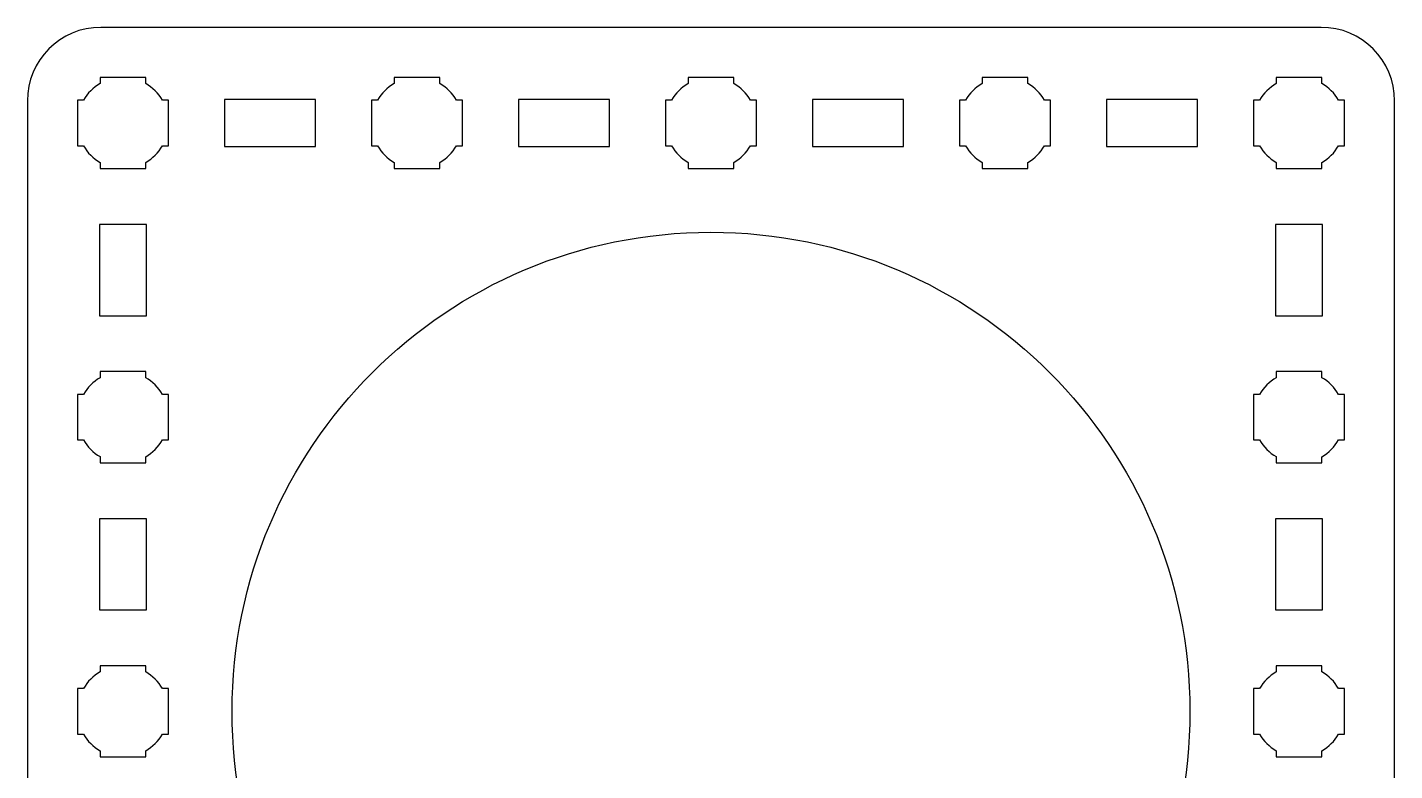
# Model space of a CAD drawing. Extents: x -302 to -108, y -176 to -2.
# Drawn here: x -201.5 to -108.5, y -52.5 to -2 of the extents above; entities that cross this region are included whole.
import ezdxf

# ---------------------------------------------------------------- set-up
doc = ezdxf.new("R2010")
doc.units = 0
doc.header["$MEASUREMENT"] = 0
doc.layers.add('LAYER_1', color=7, linetype='CONTINUOUS')

msp = doc.modelspace()

# ---------------------------------------------------------------- linework, layer by layer
at = {"layer": 'LAYER_1'}
msp.add_ellipse((-155.0001, -48.5001), major_axis=(0, 32.575), ratio=1, dxfattribs=at)
for points, knots in [([(-196.4995, -1.9995), (-196.4995, -1.9995), (-113.5005, -1.9995), (-113.5005, -1.9995), (-113.5005, -1.9995), (-110.7305, -1.9995), (-108.4995, -4.2305), (-108.4995, -7.0005), (-108.4995, -7.0005), (-108.4995, -7.0005), (-108.4995, -89.9995), (-108.4995, -89.9995), (-108.4995, -89.9995), (-108.4995, -92.7695), (-110.7305, -95.0005), (-113.5005, -95.0005), (-113.5005, -95.0005), (-113.5005, -95.0005), (-196.4995, -95.0005), (-196.4995, -95.0005), (-196.4995, -95.0005), (-199.2695, -95.0005), (-201.5005, -92.7695), (-201.5005, -89.9995), (-201.5005, -89.9995), (-201.5005, -89.9995), (-201.5005, -7.0005), (-201.5005, -7.0005), (-201.5005, -7.0005), (-201.5005, -4.2305), (-199.2695, -1.9995), (-196.4995, -1.9995)], [0, 0, 0, 0, 0.125, 0.125, 0.125, 0.125, 0.25, 0.25, 0.25, 0.25, 0.375, 0.375, 0.375, 0.375, 0.5, 0.5, 0.5, 0.5, 0.625, 0.625, 0.625, 0.625, 0.75, 0.75, 0.75, 0.75, 0.875, 0.875, 0.875, 0.875, 1, 1, 1, 1]), ([(-198.0998, -6.9499), (-198.0998, -6.9499), (-197.6844, -6.9499), (-197.6844, -6.9499), (-197.6844, -6.9499), (-197.4124, -6.4796), (-197.0202, -6.0877), (-196.55, -5.8157), (-196.55, -5.8157), (-196.55, -5.8157), (-196.55, -5.4001), (-196.55, -5.4001), (-196.55, -5.4001), (-196.55, -5.4001), (-193.4503, -5.4001), (-193.4503, -5.4001), (-193.4503, -5.4001), (-193.4503, -5.4001), (-193.4503, -5.8153), (-193.4503, -5.8153), (-193.4503, -5.8153), (-192.9798, -6.0874), (-192.5873, -6.4795), (-192.315, -6.9499), (-192.315, -6.9499), (-192.315, -6.9499), (-191.9004, -6.9499), (-191.9004, -6.9499), (-191.9004, -6.9499), (-191.9004, -6.9499), (-191.9004, -8.4524), (-191.9004, -8.4524), (-191.9004, -8.4524), (-191.9004, -8.4524), (-191.8998, -8.5004), (-191.8998, -8.5004), (-191.8998, -8.5004), (-191.8998, -8.5004), (-191.9004, -8.5484), (-191.9004, -8.5484), (-191.9004, -8.5484), (-191.9004, -8.5484), (-191.9004, -10.0495), (-191.9004, -10.0495), (-191.9004, -10.0495), (-191.9004, -10.0495), (-192.3144, -10.0495), (-192.3144, -10.0495), (-192.3144, -10.0495), (-192.5867, -10.5203), (-192.9793, -10.913), (-193.4503, -11.1854), (-193.4503, -11.1854), (-193.4503, -11.1854), (-193.4503, -11.5993), (-193.4503, -11.5993), (-193.4503, -11.5993), (-193.4503, -11.5993), (-194.9307, -11.5993), (-194.9307, -11.5993), (-194.9307, -11.5993), (-194.9307, -11.5993), (-194.9996, -11.6001), (-194.9996, -11.6001), (-194.9996, -11.6001), (-194.9996, -11.6001), (-195.0686, -11.5993), (-195.0686, -11.5993), (-195.0686, -11.5993), (-195.0686, -11.5993), (-196.55, -11.5993), (-196.55, -11.5993), (-196.55, -11.5993), (-196.55, -11.5993), (-196.55, -11.185), (-196.55, -11.185), (-196.55, -11.185), (-197.0205, -10.9126), (-197.4129, -10.5201), (-197.685, -10.0495), (-197.685, -10.0495), (-197.685, -10.0495), (-198.0998, -10.0495), (-198.0998, -10.0495), (-198.0998, -10.0495), (-198.0998, -10.0495), (-198.0998, -6.9499), (-198.0998, -6.9499)], [0, 0, 0, 0, 0.0454545, 0.0454545, 0.0454545, 0.0454545, 0.0909091, 0.0909091, 0.0909091, 0.0909091, 0.1363636, 0.1363636, 0.1363636, 0.1363636, 0.1818182, 0.1818182, 0.1818182, 0.1818182, 0.2272727, 0.2272727, 0.2272727, 0.2272727, 0.2727273, 0.2727273, 0.2727273, 0.2727273, 0.3181818, 0.3181818, 0.3181818, 0.3181818, 0.3636364, 0.3636364, 0.3636364, 0.3636364, 0.4090909, 0.4090909, 0.4090909, 0.4090909, 0.4545455, 0.4545455, 0.4545455, 0.4545455, 0.5, 0.5, 0.5, 0.5, 0.5454545, 0.5454545, 0.5454545, 0.5454545, 0.5909091, 0.5909091, 0.5909091, 0.5909091, 0.6363636, 0.6363636, 0.6363636, 0.6363636, 0.6818182, 0.6818182, 0.6818182, 0.6818182, 0.7272727, 0.7272727, 0.7272727, 0.7272727, 0.7727273, 0.7727273, 0.7727273, 0.7727273, 0.8181818, 0.8181818, 0.8181818, 0.8181818, 0.8636364, 0.8636364, 0.8636364, 0.8636364, 0.9090909, 0.9090909, 0.9090909, 0.9090909, 0.9545455, 0.9545455, 0.9545455, 0.9545455, 1, 1, 1, 1]), ([(-178.0998, -6.9499), (-178.0998, -6.9499), (-177.6844, -6.9499), (-177.6844, -6.9499), (-177.6844, -6.9499), (-177.4124, -6.4796), (-177.0202, -6.0877), (-176.55, -5.8157), (-176.55, -5.8157), (-176.55, -5.8157), (-176.55, -5.4001), (-176.55, -5.4001), (-176.55, -5.4001), (-176.55, -5.4001), (-173.4503, -5.4001), (-173.4503, -5.4001), (-173.4503, -5.4001), (-173.4503, -5.4001), (-173.4503, -5.8153), (-173.4503, -5.8153), (-173.4503, -5.8153), (-172.9798, -6.0874), (-172.5873, -6.4795), (-172.315, -6.9499), (-172.315, -6.9499), (-172.315, -6.9499), (-171.9004, -6.9499), (-171.9004, -6.9499), (-171.9004, -6.9499), (-171.9004, -6.9499), (-171.9004, -8.4524), (-171.9004, -8.4524), (-171.9004, -8.4524), (-171.9004, -8.4524), (-171.8998, -8.5004), (-171.8998, -8.5004), (-171.8998, -8.5004), (-171.8998, -8.5004), (-171.9004, -8.5484), (-171.9004, -8.5484), (-171.9004, -8.5484), (-171.9004, -8.5484), (-171.9004, -10.0495), (-171.9004, -10.0495), (-171.9004, -10.0495), (-171.9004, -10.0495), (-172.3144, -10.0495), (-172.3144, -10.0495), (-172.3144, -10.0495), (-172.5867, -10.5203), (-172.9793, -10.913), (-173.4503, -11.1854), (-173.4503, -11.1854), (-173.4503, -11.1854), (-173.4503, -11.5993), (-173.4503, -11.5993), (-173.4503, -11.5993), (-173.4503, -11.5993), (-174.9307, -11.5993), (-174.9307, -11.5993), (-174.9307, -11.5993), (-174.9307, -11.5993), (-174.9996, -11.6001), (-174.9996, -11.6001), (-174.9996, -11.6001), (-174.9996, -11.6001), (-175.0686, -11.5993), (-175.0686, -11.5993), (-175.0686, -11.5993), (-175.0686, -11.5993), (-176.55, -11.5993), (-176.55, -11.5993), (-176.55, -11.5993), (-176.55, -11.5993), (-176.55, -11.185), (-176.55, -11.185), (-176.55, -11.185), (-177.0205, -10.9126), (-177.4129, -10.5201), (-177.685, -10.0495), (-177.685, -10.0495), (-177.685, -10.0495), (-178.0998, -10.0495), (-178.0998, -10.0495), (-178.0998, -10.0495), (-178.0998, -10.0495), (-178.0998, -6.9499), (-178.0998, -6.9499)], [0, 0, 0, 0, 0.0454545, 0.0454545, 0.0454545, 0.0454545, 0.0909091, 0.0909091, 0.0909091, 0.0909091, 0.1363636, 0.1363636, 0.1363636, 0.1363636, 0.1818182, 0.1818182, 0.1818182, 0.1818182, 0.2272727, 0.2272727, 0.2272727, 0.2272727, 0.2727273, 0.2727273, 0.2727273, 0.2727273, 0.3181818, 0.3181818, 0.3181818, 0.3181818, 0.3636364, 0.3636364, 0.3636364, 0.3636364, 0.4090909, 0.4090909, 0.4090909, 0.4090909, 0.4545455, 0.4545455, 0.4545455, 0.4545455, 0.5, 0.5, 0.5, 0.5, 0.5454545, 0.5454545, 0.5454545, 0.5454545, 0.5909091, 0.5909091, 0.5909091, 0.5909091, 0.6363636, 0.6363636, 0.6363636, 0.6363636, 0.6818182, 0.6818182, 0.6818182, 0.6818182, 0.7272727, 0.7272727, 0.7272727, 0.7272727, 0.7727273, 0.7727273, 0.7727273, 0.7727273, 0.8181818, 0.8181818, 0.8181818, 0.8181818, 0.8636364, 0.8636364, 0.8636364, 0.8636364, 0.9090909, 0.9090909, 0.9090909, 0.9090909, 0.9545455, 0.9545455, 0.9545455, 0.9545455, 1, 1, 1, 1]), ([(-158.0998, -6.9499), (-158.0998, -6.9499), (-157.6844, -6.9499), (-157.6844, -6.9499), (-157.6844, -6.9499), (-157.4124, -6.4796), (-157.0202, -6.0877), (-156.55, -5.8157), (-156.55, -5.8157), (-156.55, -5.8157), (-156.55, -5.4001), (-156.55, -5.4001), (-156.55, -5.4001), (-156.55, -5.4001), (-153.4503, -5.4001), (-153.4503, -5.4001), (-153.4503, -5.4001), (-153.4503, -5.4001), (-153.4503, -5.8153), (-153.4503, -5.8153), (-153.4503, -5.8153), (-152.9798, -6.0874), (-152.5873, -6.4795), (-152.315, -6.9499), (-152.315, -6.9499), (-152.315, -6.9499), (-151.9004, -6.9499), (-151.9004, -6.9499), (-151.9004, -6.9499), (-151.9004, -6.9499), (-151.9004, -8.4524), (-151.9004, -8.4524), (-151.9004, -8.4524), (-151.9004, -8.4524), (-151.8998, -8.5004), (-151.8998, -8.5004), (-151.8998, -8.5004), (-151.8998, -8.5004), (-151.9004, -8.5484), (-151.9004, -8.5484), (-151.9004, -8.5484), (-151.9004, -8.5484), (-151.9004, -10.0495), (-151.9004, -10.0495), (-151.9004, -10.0495), (-151.9004, -10.0495), (-152.3144, -10.0495), (-152.3144, -10.0495), (-152.3144, -10.0495), (-152.5867, -10.5203), (-152.9793, -10.913), (-153.4503, -11.1854), (-153.4503, -11.1854), (-153.4503, -11.1854), (-153.4503, -11.5993), (-153.4503, -11.5993), (-153.4503, -11.5993), (-153.4503, -11.5993), (-154.9307, -11.5993), (-154.9307, -11.5993), (-154.9307, -11.5993), (-154.9307, -11.5993), (-154.9996, -11.6001), (-154.9996, -11.6001), (-154.9996, -11.6001), (-154.9996, -11.6001), (-155.0686, -11.5993), (-155.0686, -11.5993), (-155.0686, -11.5993), (-155.0686, -11.5993), (-156.55, -11.5993), (-156.55, -11.5993), (-156.55, -11.5993), (-156.55, -11.5993), (-156.55, -11.185), (-156.55, -11.185), (-156.55, -11.185), (-157.0205, -10.9126), (-157.4129, -10.5201), (-157.685, -10.0495), (-157.685, -10.0495), (-157.685, -10.0495), (-158.0998, -10.0495), (-158.0998, -10.0495), (-158.0998, -10.0495), (-158.0998, -10.0495), (-158.0998, -6.9499), (-158.0998, -6.9499)], [0, 0, 0, 0, 0.0454545, 0.0454545, 0.0454545, 0.0454545, 0.0909091, 0.0909091, 0.0909091, 0.0909091, 0.1363636, 0.1363636, 0.1363636, 0.1363636, 0.1818182, 0.1818182, 0.1818182, 0.1818182, 0.2272727, 0.2272727, 0.2272727, 0.2272727, 0.2727273, 0.2727273, 0.2727273, 0.2727273, 0.3181818, 0.3181818, 0.3181818, 0.3181818, 0.3636364, 0.3636364, 0.3636364, 0.3636364, 0.4090909, 0.4090909, 0.4090909, 0.4090909, 0.4545455, 0.4545455, 0.4545455, 0.4545455, 0.5, 0.5, 0.5, 0.5, 0.5454545, 0.5454545, 0.5454545, 0.5454545, 0.5909091, 0.5909091, 0.5909091, 0.5909091, 0.6363636, 0.6363636, 0.6363636, 0.6363636, 0.6818182, 0.6818182, 0.6818182, 0.6818182, 0.7272727, 0.7272727, 0.7272727, 0.7272727, 0.7727273, 0.7727273, 0.7727273, 0.7727273, 0.8181818, 0.8181818, 0.8181818, 0.8181818, 0.8636364, 0.8636364, 0.8636364, 0.8636364, 0.9090909, 0.9090909, 0.9090909, 0.9090909, 0.9545455, 0.9545455, 0.9545455, 0.9545455, 1, 1, 1, 1]), ([(-138.0998, -6.9499), (-138.0998, -6.9499), (-137.6844, -6.9499), (-137.6844, -6.9499), (-137.6844, -6.9499), (-137.4124, -6.4796), (-137.0202, -6.0877), (-136.55, -5.8157), (-136.55, -5.8157), (-136.55, -5.8157), (-136.55, -5.4001), (-136.55, -5.4001), (-136.55, -5.4001), (-136.55, -5.4001), (-133.4503, -5.4001), (-133.4503, -5.4001), (-133.4503, -5.4001), (-133.4503, -5.4001), (-133.4503, -5.8153), (-133.4503, -5.8153), (-133.4503, -5.8153), (-132.9798, -6.0874), (-132.5873, -6.4795), (-132.315, -6.9499), (-132.315, -6.9499), (-132.315, -6.9499), (-131.9004, -6.9499), (-131.9004, -6.9499), (-131.9004, -6.9499), (-131.9004, -6.9499), (-131.9004, -8.4524), (-131.9004, -8.4524), (-131.9004, -8.4524), (-131.9004, -8.4524), (-131.8998, -8.5004), (-131.8998, -8.5004), (-131.8998, -8.5004), (-131.8998, -8.5004), (-131.9004, -8.5484), (-131.9004, -8.5484), (-131.9004, -8.5484), (-131.9004, -8.5484), (-131.9004, -10.0495), (-131.9004, -10.0495), (-131.9004, -10.0495), (-131.9004, -10.0495), (-132.3144, -10.0495), (-132.3144, -10.0495), (-132.3144, -10.0495), (-132.5867, -10.5203), (-132.9793, -10.913), (-133.4503, -11.1854), (-133.4503, -11.1854), (-133.4503, -11.1854), (-133.4503, -11.5993), (-133.4503, -11.5993), (-133.4503, -11.5993), (-133.4503, -11.5993), (-134.9307, -11.5993), (-134.9307, -11.5993), (-134.9307, -11.5993), (-134.9307, -11.5993), (-134.9996, -11.6001), (-134.9996, -11.6001), (-134.9996, -11.6001), (-134.9996, -11.6001), (-135.0686, -11.5993), (-135.0686, -11.5993), (-135.0686, -11.5993), (-135.0686, -11.5993), (-136.55, -11.5993), (-136.55, -11.5993), (-136.55, -11.5993), (-136.55, -11.5993), (-136.55, -11.185), (-136.55, -11.185), (-136.55, -11.185), (-137.0205, -10.9126), (-137.4129, -10.5201), (-137.685, -10.0495), (-137.685, -10.0495), (-137.685, -10.0495), (-138.0998, -10.0495), (-138.0998, -10.0495), (-138.0998, -10.0495), (-138.0998, -10.0495), (-138.0998, -6.9499), (-138.0998, -6.9499)], [0, 0, 0, 0, 0.0454545, 0.0454545, 0.0454545, 0.0454545, 0.0909091, 0.0909091, 0.0909091, 0.0909091, 0.1363636, 0.1363636, 0.1363636, 0.1363636, 0.1818182, 0.1818182, 0.1818182, 0.1818182, 0.2272727, 0.2272727, 0.2272727, 0.2272727, 0.2727273, 0.2727273, 0.2727273, 0.2727273, 0.3181818, 0.3181818, 0.3181818, 0.3181818, 0.3636364, 0.3636364, 0.3636364, 0.3636364, 0.4090909, 0.4090909, 0.4090909, 0.4090909, 0.4545455, 0.4545455, 0.4545455, 0.4545455, 0.5, 0.5, 0.5, 0.5, 0.5454545, 0.5454545, 0.5454545, 0.5454545, 0.5909091, 0.5909091, 0.5909091, 0.5909091, 0.6363636, 0.6363636, 0.6363636, 0.6363636, 0.6818182, 0.6818182, 0.6818182, 0.6818182, 0.7272727, 0.7272727, 0.7272727, 0.7272727, 0.7727273, 0.7727273, 0.7727273, 0.7727273, 0.8181818, 0.8181818, 0.8181818, 0.8181818, 0.8636364, 0.8636364, 0.8636364, 0.8636364, 0.9090909, 0.9090909, 0.9090909, 0.9090909, 0.9545455, 0.9545455, 0.9545455, 0.9545455, 1, 1, 1, 1]), ([(-118.0998, -6.9499), (-118.0998, -6.9499), (-117.6844, -6.9499), (-117.6844, -6.9499), (-117.6844, -6.9499), (-117.4124, -6.4796), (-117.0202, -6.0877), (-116.55, -5.8157), (-116.55, -5.8157), (-116.55, -5.8157), (-116.55, -5.4001), (-116.55, -5.4001), (-116.55, -5.4001), (-116.55, -5.4001), (-113.4503, -5.4001), (-113.4503, -5.4001), (-113.4503, -5.4001), (-113.4503, -5.4001), (-113.4503, -5.8153), (-113.4503, -5.8153), (-113.4503, -5.8153), (-112.9798, -6.0874), (-112.5873, -6.4795), (-112.315, -6.9499), (-112.315, -6.9499), (-112.315, -6.9499), (-111.9004, -6.9499), (-111.9004, -6.9499), (-111.9004, -6.9499), (-111.9004, -6.9499), (-111.9004, -8.4524), (-111.9004, -8.4524), (-111.9004, -8.4524), (-111.9004, -8.4524), (-111.8998, -8.5004), (-111.8998, -8.5004), (-111.8998, -8.5004), (-111.8998, -8.5004), (-111.9004, -8.5484), (-111.9004, -8.5484), (-111.9004, -8.5484), (-111.9004, -8.5484), (-111.9004, -10.0495), (-111.9004, -10.0495), (-111.9004, -10.0495), (-111.9004, -10.0495), (-112.3144, -10.0495), (-112.3144, -10.0495), (-112.3144, -10.0495), (-112.5867, -10.5203), (-112.9793, -10.913), (-113.4503, -11.1854), (-113.4503, -11.1854), (-113.4503, -11.1854), (-113.4503, -11.5993), (-113.4503, -11.5993), (-113.4503, -11.5993), (-113.4503, -11.5993), (-114.9307, -11.5993), (-114.9307, -11.5993), (-114.9307, -11.5993), (-114.9307, -11.5993), (-114.9996, -11.6001), (-114.9996, -11.6001), (-114.9996, -11.6001), (-114.9996, -11.6001), (-115.0686, -11.5993), (-115.0686, -11.5993), (-115.0686, -11.5993), (-115.0686, -11.5993), (-116.55, -11.5993), (-116.55, -11.5993), (-116.55, -11.5993), (-116.55, -11.5993), (-116.55, -11.185), (-116.55, -11.185), (-116.55, -11.185), (-117.0205, -10.9126), (-117.4129, -10.5201), (-117.685, -10.0495), (-117.685, -10.0495), (-117.685, -10.0495), (-118.0998, -10.0495), (-118.0998, -10.0495), (-118.0998, -10.0495), (-118.0998, -10.0495), (-118.0998, -6.9499), (-118.0998, -6.9499)], [0, 0, 0, 0, 0.0454545, 0.0454545, 0.0454545, 0.0454545, 0.0909091, 0.0909091, 0.0909091, 0.0909091, 0.1363636, 0.1363636, 0.1363636, 0.1363636, 0.1818182, 0.1818182, 0.1818182, 0.1818182, 0.2272727, 0.2272727, 0.2272727, 0.2272727, 0.2727273, 0.2727273, 0.2727273, 0.2727273, 0.3181818, 0.3181818, 0.3181818, 0.3181818, 0.3636364, 0.3636364, 0.3636364, 0.3636364, 0.4090909, 0.4090909, 0.4090909, 0.4090909, 0.4545455, 0.4545455, 0.4545455, 0.4545455, 0.5, 0.5, 0.5, 0.5, 0.5454545, 0.5454545, 0.5454545, 0.5454545, 0.5909091, 0.5909091, 0.5909091, 0.5909091, 0.6363636, 0.6363636, 0.6363636, 0.6363636, 0.6818182, 0.6818182, 0.6818182, 0.6818182, 0.7272727, 0.7272727, 0.7272727, 0.7272727, 0.7727273, 0.7727273, 0.7727273, 0.7727273, 0.8181818, 0.8181818, 0.8181818, 0.8181818, 0.8636364, 0.8636364, 0.8636364, 0.8636364, 0.9090909, 0.9090909, 0.9090909, 0.9090909, 0.9545455, 0.9545455, 0.9545455, 0.9545455, 1, 1, 1, 1]), ([(-188.1, -6.9005), (-188.1, -6.9005), (-181.9, -6.9005), (-181.9, -6.9005), (-181.9, -6.9005), (-181.9, -6.9005), (-181.9, -10.1005), (-181.9, -10.1005), (-181.9, -10.1005), (-181.9, -10.1005), (-188.1, -10.1005), (-188.1, -10.1005), (-188.1, -10.1005), (-188.1, -10.1005), (-188.1, -6.9005), (-188.1, -6.9005)], [0, 0, 0, 0, 0.25, 0.25, 0.25, 0.25, 0.5, 0.5, 0.5, 0.5, 0.75, 0.75, 0.75, 0.75, 1, 1, 1, 1]), ([(-168.1, -6.9005), (-168.1, -6.9005), (-161.9, -6.9005), (-161.9, -6.9005), (-161.9, -6.9005), (-161.9, -6.9005), (-161.9, -10.1005), (-161.9, -10.1005), (-161.9, -10.1005), (-161.9, -10.1005), (-168.1, -10.1005), (-168.1, -10.1005), (-168.1, -10.1005), (-168.1, -10.1005), (-168.1, -6.9005), (-168.1, -6.9005)], [0, 0, 0, 0, 0.25, 0.25, 0.25, 0.25, 0.5, 0.5, 0.5, 0.5, 0.75, 0.75, 0.75, 0.75, 1, 1, 1, 1]), ([(-148.1, -6.9005), (-148.1, -6.9005), (-141.9, -6.9005), (-141.9, -6.9005), (-141.9, -6.9005), (-141.9, -6.9005), (-141.9, -10.1005), (-141.9, -10.1005), (-141.9, -10.1005), (-141.9, -10.1005), (-148.1, -10.1005), (-148.1, -10.1005), (-148.1, -10.1005), (-148.1, -10.1005), (-148.1, -6.9005), (-148.1, -6.9005)], [0, 0, 0, 0, 0.25, 0.25, 0.25, 0.25, 0.5, 0.5, 0.5, 0.5, 0.75, 0.75, 0.75, 0.75, 1, 1, 1, 1]), ([(-128.1, -6.9005), (-128.1, -6.9005), (-121.9, -6.9005), (-121.9, -6.9005), (-121.9, -6.9005), (-121.9, -6.9005), (-121.9, -10.1005), (-121.9, -10.1005), (-121.9, -10.1005), (-121.9, -10.1005), (-128.1, -10.1005), (-128.1, -10.1005), (-128.1, -10.1005), (-128.1, -10.1005), (-128.1, -6.9005), (-128.1, -6.9005)], [0, 0, 0, 0, 0.25, 0.25, 0.25, 0.25, 0.5, 0.5, 0.5, 0.5, 0.75, 0.75, 0.75, 0.75, 1, 1, 1, 1]), ([(-196.5996, -21.6001), (-196.5996, -21.6001), (-196.5996, -15.4001), (-196.5996, -15.4001), (-196.5996, -15.4001), (-196.5996, -15.4001), (-193.3996, -15.4001), (-193.3996, -15.4001), (-193.3996, -15.4001), (-193.3996, -15.4001), (-193.3996, -21.6001), (-193.3996, -21.6001), (-193.3996, -21.6001), (-193.3996, -21.6001), (-196.5996, -21.6001), (-196.5996, -21.6001)], [0, 0, 0, 0, 0.25, 0.25, 0.25, 0.25, 0.5, 0.5, 0.5, 0.5, 0.75, 0.75, 0.75, 0.75, 1, 1, 1, 1]), ([(-116.5996, -21.6001), (-116.5996, -21.6001), (-116.5996, -15.4001), (-116.5996, -15.4001), (-116.5996, -15.4001), (-116.5996, -15.4001), (-113.3996, -15.4001), (-113.3996, -15.4001), (-113.3996, -15.4001), (-113.3996, -15.4001), (-113.3996, -21.6001), (-113.3996, -21.6001), (-113.3996, -21.6001), (-113.3996, -21.6001), (-116.5996, -21.6001), (-116.5996, -21.6001)], [0, 0, 0, 0, 0.25, 0.25, 0.25, 0.25, 0.5, 0.5, 0.5, 0.5, 0.75, 0.75, 0.75, 0.75, 1, 1, 1, 1]), ([(-196.5502, -31.5999), (-196.5502, -31.5999), (-196.5502, -31.1845), (-196.5502, -31.1845), (-196.5502, -31.1845), (-197.0205, -30.9125), (-197.4124, -30.5203), (-197.6844, -30.0501), (-197.6844, -30.0501), (-197.6844, -30.0501), (-198.1, -30.0501), (-198.1, -30.0501), (-198.1, -30.0501), (-198.1, -30.0501), (-198.1, -26.9504), (-198.1, -26.9504), (-198.1, -26.9504), (-198.1, -26.9504), (-197.6848, -26.9504), (-197.6848, -26.9504), (-197.6848, -26.9504), (-197.4127, -26.4799), (-197.0206, -26.0874), (-196.5502, -25.8151), (-196.5502, -25.8151), (-196.5502, -25.8151), (-196.5502, -25.4005), (-196.5502, -25.4005), (-196.5502, -25.4005), (-196.5502, -25.4005), (-195.0477, -25.4005), (-195.0477, -25.4005), (-195.0477, -25.4005), (-195.0477, -25.4005), (-194.9997, -25.3999), (-194.9997, -25.3999), (-194.9997, -25.3999), (-194.9997, -25.3999), (-194.9517, -25.4005), (-194.9517, -25.4005), (-194.9517, -25.4005), (-194.9517, -25.4005), (-193.4506, -25.4005), (-193.4506, -25.4005), (-193.4506, -25.4005), (-193.4506, -25.4005), (-193.4506, -25.8145), (-193.4506, -25.8145), (-193.4506, -25.8145), (-192.9798, -26.0868), (-192.5871, -26.4794), (-192.3147, -26.9504), (-192.3147, -26.9504), (-192.3147, -26.9504), (-191.9008, -26.9504), (-191.9008, -26.9504), (-191.9008, -26.9504), (-191.9008, -26.9504), (-191.9008, -28.4308), (-191.9008, -28.4308), (-191.9008, -28.4308), (-191.9008, -28.4308), (-191.9, -28.4997), (-191.9, -28.4997), (-191.9, -28.4997), (-191.9, -28.4997), (-191.9008, -28.5687), (-191.9008, -28.5687), (-191.9008, -28.5687), (-191.9008, -28.5687), (-191.9008, -30.0501), (-191.9008, -30.0501), (-191.9008, -30.0501), (-191.9008, -30.0501), (-192.3151, -30.0501), (-192.3151, -30.0501), (-192.3151, -30.0501), (-192.5875, -30.5206), (-192.98, -30.913), (-193.4506, -31.1851), (-193.4506, -31.1851), (-193.4506, -31.1851), (-193.4506, -31.5999), (-193.4506, -31.5999), (-193.4506, -31.5999), (-193.4506, -31.5999), (-196.5502, -31.5999), (-196.5502, -31.5999)], [0, 0, 0, 0, 0.0454545, 0.0454545, 0.0454545, 0.0454545, 0.0909091, 0.0909091, 0.0909091, 0.0909091, 0.1363636, 0.1363636, 0.1363636, 0.1363636, 0.1818182, 0.1818182, 0.1818182, 0.1818182, 0.2272727, 0.2272727, 0.2272727, 0.2272727, 0.2727273, 0.2727273, 0.2727273, 0.2727273, 0.3181818, 0.3181818, 0.3181818, 0.3181818, 0.3636364, 0.3636364, 0.3636364, 0.3636364, 0.4090909, 0.4090909, 0.4090909, 0.4090909, 0.4545455, 0.4545455, 0.4545455, 0.4545455, 0.5, 0.5, 0.5, 0.5, 0.5454545, 0.5454545, 0.5454545, 0.5454545, 0.5909091, 0.5909091, 0.5909091, 0.5909091, 0.6363636, 0.6363636, 0.6363636, 0.6363636, 0.6818182, 0.6818182, 0.6818182, 0.6818182, 0.7272727, 0.7272727, 0.7272727, 0.7272727, 0.7727273, 0.7727273, 0.7727273, 0.7727273, 0.8181818, 0.8181818, 0.8181818, 0.8181818, 0.8636364, 0.8636364, 0.8636364, 0.8636364, 0.9090909, 0.9090909, 0.9090909, 0.9090909, 0.9545455, 0.9545455, 0.9545455, 0.9545455, 1, 1, 1, 1]), ([(-116.5502, -31.5999), (-116.5502, -31.5999), (-116.5502, -31.1845), (-116.5502, -31.1845), (-116.5502, -31.1845), (-117.0205, -30.9125), (-117.4124, -30.5203), (-117.6844, -30.0501), (-117.6844, -30.0501), (-117.6844, -30.0501), (-118.1, -30.0501), (-118.1, -30.0501), (-118.1, -30.0501), (-118.1, -30.0501), (-118.1, -26.9504), (-118.1, -26.9504), (-118.1, -26.9504), (-118.1, -26.9504), (-117.6848, -26.9504), (-117.6848, -26.9504), (-117.6848, -26.9504), (-117.4127, -26.4799), (-117.0206, -26.0874), (-116.5502, -25.8151), (-116.5502, -25.8151), (-116.5502, -25.8151), (-116.5502, -25.4005), (-116.5502, -25.4005), (-116.5502, -25.4005), (-116.5502, -25.4005), (-115.0477, -25.4005), (-115.0477, -25.4005), (-115.0477, -25.4005), (-115.0477, -25.4005), (-114.9997, -25.3999), (-114.9997, -25.3999), (-114.9997, -25.3999), (-114.9997, -25.3999), (-114.9517, -25.4005), (-114.9517, -25.4005), (-114.9517, -25.4005), (-114.9517, -25.4005), (-113.4506, -25.4005), (-113.4506, -25.4005), (-113.4506, -25.4005), (-113.4506, -25.4005), (-113.4506, -25.8145), (-113.4506, -25.8145), (-113.4506, -25.8145), (-112.9798, -26.0868), (-112.5871, -26.4794), (-112.3147, -26.9504), (-112.3147, -26.9504), (-112.3147, -26.9504), (-111.9008, -26.9504), (-111.9008, -26.9504), (-111.9008, -26.9504), (-111.9008, -26.9504), (-111.9008, -28.4308), (-111.9008, -28.4308), (-111.9008, -28.4308), (-111.9008, -28.4308), (-111.9, -28.4997), (-111.9, -28.4997), (-111.9, -28.4997), (-111.9, -28.4997), (-111.9008, -28.5687), (-111.9008, -28.5687), (-111.9008, -28.5687), (-111.9008, -28.5687), (-111.9008, -30.0501), (-111.9008, -30.0501), (-111.9008, -30.0501), (-111.9008, -30.0501), (-112.3151, -30.0501), (-112.3151, -30.0501), (-112.3151, -30.0501), (-112.5875, -30.5206), (-112.98, -30.913), (-113.4506, -31.1851), (-113.4506, -31.1851), (-113.4506, -31.1851), (-113.4506, -31.5999), (-113.4506, -31.5999), (-113.4506, -31.5999), (-113.4506, -31.5999), (-116.5502, -31.5999), (-116.5502, -31.5999)], [0, 0, 0, 0, 0.0454545, 0.0454545, 0.0454545, 0.0454545, 0.0909091, 0.0909091, 0.0909091, 0.0909091, 0.1363636, 0.1363636, 0.1363636, 0.1363636, 0.1818182, 0.1818182, 0.1818182, 0.1818182, 0.2272727, 0.2272727, 0.2272727, 0.2272727, 0.2727273, 0.2727273, 0.2727273, 0.2727273, 0.3181818, 0.3181818, 0.3181818, 0.3181818, 0.3636364, 0.3636364, 0.3636364, 0.3636364, 0.4090909, 0.4090909, 0.4090909, 0.4090909, 0.4545455, 0.4545455, 0.4545455, 0.4545455, 0.5, 0.5, 0.5, 0.5, 0.5454545, 0.5454545, 0.5454545, 0.5454545, 0.5909091, 0.5909091, 0.5909091, 0.5909091, 0.6363636, 0.6363636, 0.6363636, 0.6363636, 0.6818182, 0.6818182, 0.6818182, 0.6818182, 0.7272727, 0.7272727, 0.7272727, 0.7272727, 0.7727273, 0.7727273, 0.7727273, 0.7727273, 0.8181818, 0.8181818, 0.8181818, 0.8181818, 0.8636364, 0.8636364, 0.8636364, 0.8636364, 0.9090909, 0.9090909, 0.9090909, 0.9090909, 0.9545455, 0.9545455, 0.9545455, 0.9545455, 1, 1, 1, 1]), ([(-196.5996, -41.6001), (-196.5996, -41.6001), (-196.5996, -35.4001), (-196.5996, -35.4001), (-196.5996, -35.4001), (-196.5996, -35.4001), (-193.3996, -35.4001), (-193.3996, -35.4001), (-193.3996, -35.4001), (-193.3996, -35.4001), (-193.3996, -41.6001), (-193.3996, -41.6001), (-193.3996, -41.6001), (-193.3996, -41.6001), (-196.5996, -41.6001), (-196.5996, -41.6001)], [0, 0, 0, 0, 0.25, 0.25, 0.25, 0.25, 0.5, 0.5, 0.5, 0.5, 0.75, 0.75, 0.75, 0.75, 1, 1, 1, 1]), ([(-116.5996, -41.6001), (-116.5996, -41.6001), (-116.5996, -35.4001), (-116.5996, -35.4001), (-116.5996, -35.4001), (-116.5996, -35.4001), (-113.3996, -35.4001), (-113.3996, -35.4001), (-113.3996, -35.4001), (-113.3996, -35.4001), (-113.3996, -41.6001), (-113.3996, -41.6001), (-113.3996, -41.6001), (-113.3996, -41.6001), (-116.5996, -41.6001), (-116.5996, -41.6001)], [0, 0, 0, 0, 0.25, 0.25, 0.25, 0.25, 0.5, 0.5, 0.5, 0.5, 0.75, 0.75, 0.75, 0.75, 1, 1, 1, 1]), ([(-196.5502, -51.5999), (-196.5502, -51.5999), (-196.5502, -51.1845), (-196.5502, -51.1845), (-196.5502, -51.1845), (-197.0205, -50.9125), (-197.4124, -50.5203), (-197.6844, -50.0501), (-197.6844, -50.0501), (-197.6844, -50.0501), (-198.1, -50.0501), (-198.1, -50.0501), (-198.1, -50.0501), (-198.1, -50.0501), (-198.1, -46.9504), (-198.1, -46.9504), (-198.1, -46.9504), (-198.1, -46.9504), (-197.6848, -46.9504), (-197.6848, -46.9504), (-197.6848, -46.9504), (-197.4127, -46.4799), (-197.0206, -46.0874), (-196.5502, -45.8151), (-196.5502, -45.8151), (-196.5502, -45.8151), (-196.5502, -45.4005), (-196.5502, -45.4005), (-196.5502, -45.4005), (-196.5502, -45.4005), (-195.0477, -45.4005), (-195.0477, -45.4005), (-195.0477, -45.4005), (-195.0477, -45.4005), (-194.9997, -45.3999), (-194.9997, -45.3999), (-194.9997, -45.3999), (-194.9997, -45.3999), (-194.9517, -45.4005), (-194.9517, -45.4005), (-194.9517, -45.4005), (-194.9517, -45.4005), (-193.4506, -45.4005), (-193.4506, -45.4005), (-193.4506, -45.4005), (-193.4506, -45.4005), (-193.4506, -45.8145), (-193.4506, -45.8145), (-193.4506, -45.8145), (-192.9798, -46.0868), (-192.5871, -46.4794), (-192.3147, -46.9504), (-192.3147, -46.9504), (-192.3147, -46.9504), (-191.9008, -46.9504), (-191.9008, -46.9504), (-191.9008, -46.9504), (-191.9008, -46.9504), (-191.9008, -48.4308), (-191.9008, -48.4308), (-191.9008, -48.4308), (-191.9008, -48.4308), (-191.9, -48.4997), (-191.9, -48.4997), (-191.9, -48.4997), (-191.9, -48.4997), (-191.9008, -48.5687), (-191.9008, -48.5687), (-191.9008, -48.5687), (-191.9008, -48.5687), (-191.9008, -50.0501), (-191.9008, -50.0501), (-191.9008, -50.0501), (-191.9008, -50.0501), (-192.3151, -50.0501), (-192.3151, -50.0501), (-192.3151, -50.0501), (-192.5875, -50.5206), (-192.98, -50.913), (-193.4506, -51.1851), (-193.4506, -51.1851), (-193.4506, -51.1851), (-193.4506, -51.5999), (-193.4506, -51.5999), (-193.4506, -51.5999), (-193.4506, -51.5999), (-196.5502, -51.5999), (-196.5502, -51.5999)], [0, 0, 0, 0, 0.0454545, 0.0454545, 0.0454545, 0.0454545, 0.0909091, 0.0909091, 0.0909091, 0.0909091, 0.1363636, 0.1363636, 0.1363636, 0.1363636, 0.1818182, 0.1818182, 0.1818182, 0.1818182, 0.2272727, 0.2272727, 0.2272727, 0.2272727, 0.2727273, 0.2727273, 0.2727273, 0.2727273, 0.3181818, 0.3181818, 0.3181818, 0.3181818, 0.3636364, 0.3636364, 0.3636364, 0.3636364, 0.4090909, 0.4090909, 0.4090909, 0.4090909, 0.4545455, 0.4545455, 0.4545455, 0.4545455, 0.5, 0.5, 0.5, 0.5, 0.5454545, 0.5454545, 0.5454545, 0.5454545, 0.5909091, 0.5909091, 0.5909091, 0.5909091, 0.6363636, 0.6363636, 0.6363636, 0.6363636, 0.6818182, 0.6818182, 0.6818182, 0.6818182, 0.7272727, 0.7272727, 0.7272727, 0.7272727, 0.7727273, 0.7727273, 0.7727273, 0.7727273, 0.8181818, 0.8181818, 0.8181818, 0.8181818, 0.8636364, 0.8636364, 0.8636364, 0.8636364, 0.9090909, 0.9090909, 0.9090909, 0.9090909, 0.9545455, 0.9545455, 0.9545455, 0.9545455, 1, 1, 1, 1]), ([(-116.5502, -51.5999), (-116.5502, -51.5999), (-116.5502, -51.1845), (-116.5502, -51.1845), (-116.5502, -51.1845), (-117.0205, -50.9125), (-117.4124, -50.5203), (-117.6844, -50.0501), (-117.6844, -50.0501), (-117.6844, -50.0501), (-118.1, -50.0501), (-118.1, -50.0501), (-118.1, -50.0501), (-118.1, -50.0501), (-118.1, -46.9504), (-118.1, -46.9504), (-118.1, -46.9504), (-118.1, -46.9504), (-117.6848, -46.9504), (-117.6848, -46.9504), (-117.6848, -46.9504), (-117.4127, -46.4799), (-117.0206, -46.0874), (-116.5502, -45.8151), (-116.5502, -45.8151), (-116.5502, -45.8151), (-116.5502, -45.4005), (-116.5502, -45.4005), (-116.5502, -45.4005), (-116.5502, -45.4005), (-115.0477, -45.4005), (-115.0477, -45.4005), (-115.0477, -45.4005), (-115.0477, -45.4005), (-114.9997, -45.3999), (-114.9997, -45.3999), (-114.9997, -45.3999), (-114.9997, -45.3999), (-114.9517, -45.4005), (-114.9517, -45.4005), (-114.9517, -45.4005), (-114.9517, -45.4005), (-113.4506, -45.4005), (-113.4506, -45.4005), (-113.4506, -45.4005), (-113.4506, -45.4005), (-113.4506, -45.8145), (-113.4506, -45.8145), (-113.4506, -45.8145), (-112.9798, -46.0868), (-112.5871, -46.4794), (-112.3147, -46.9504), (-112.3147, -46.9504), (-112.3147, -46.9504), (-111.9008, -46.9504), (-111.9008, -46.9504), (-111.9008, -46.9504), (-111.9008, -46.9504), (-111.9008, -48.4308), (-111.9008, -48.4308), (-111.9008, -48.4308), (-111.9008, -48.4308), (-111.9, -48.4997), (-111.9, -48.4997), (-111.9, -48.4997), (-111.9, -48.4997), (-111.9008, -48.5687), (-111.9008, -48.5687), (-111.9008, -48.5687), (-111.9008, -48.5687), (-111.9008, -50.0501), (-111.9008, -50.0501), (-111.9008, -50.0501), (-111.9008, -50.0501), (-112.3151, -50.0501), (-112.3151, -50.0501), (-112.3151, -50.0501), (-112.5875, -50.5206), (-112.98, -50.913), (-113.4506, -51.1851), (-113.4506, -51.1851), (-113.4506, -51.1851), (-113.4506, -51.5999), (-113.4506, -51.5999), (-113.4506, -51.5999), (-113.4506, -51.5999), (-116.5502, -51.5999), (-116.5502, -51.5999)], [0, 0, 0, 0, 0.0454545, 0.0454545, 0.0454545, 0.0454545, 0.0909091, 0.0909091, 0.0909091, 0.0909091, 0.1363636, 0.1363636, 0.1363636, 0.1363636, 0.1818182, 0.1818182, 0.1818182, 0.1818182, 0.2272727, 0.2272727, 0.2272727, 0.2272727, 0.2727273, 0.2727273, 0.2727273, 0.2727273, 0.3181818, 0.3181818, 0.3181818, 0.3181818, 0.3636364, 0.3636364, 0.3636364, 0.3636364, 0.4090909, 0.4090909, 0.4090909, 0.4090909, 0.4545455, 0.4545455, 0.4545455, 0.4545455, 0.5, 0.5, 0.5, 0.5, 0.5454545, 0.5454545, 0.5454545, 0.5454545, 0.5909091, 0.5909091, 0.5909091, 0.5909091, 0.6363636, 0.6363636, 0.6363636, 0.6363636, 0.6818182, 0.6818182, 0.6818182, 0.6818182, 0.7272727, 0.7272727, 0.7272727, 0.7272727, 0.7727273, 0.7727273, 0.7727273, 0.7727273, 0.8181818, 0.8181818, 0.8181818, 0.8181818, 0.8636364, 0.8636364, 0.8636364, 0.8636364, 0.9090909, 0.9090909, 0.9090909, 0.9090909, 0.9545455, 0.9545455, 0.9545455, 0.9545455, 1, 1, 1, 1])]:
    msp.add_open_spline(points, degree=3, knots=knots, dxfattribs=at)

doc.saveas('drawing.dxf')
